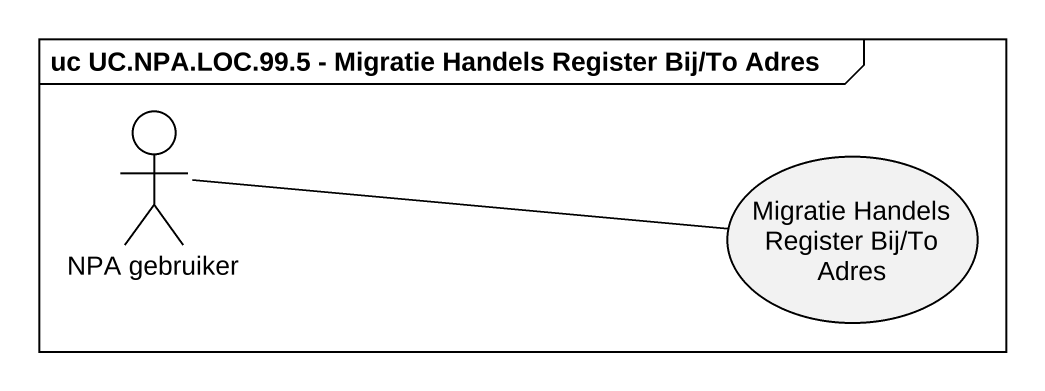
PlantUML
@startuml
mainframe uc UC.NPA.LOC.99.5 - Migratie Handels Register Bij/To Adres
actor "NPA gebruiker" as NPA_gebruiker
usecase "Migratie Handels Register Bij/To Adres" as Migratie_Handels_Register
NPA_gebruiker -right- Migratie_Handels_Register
@enduml
